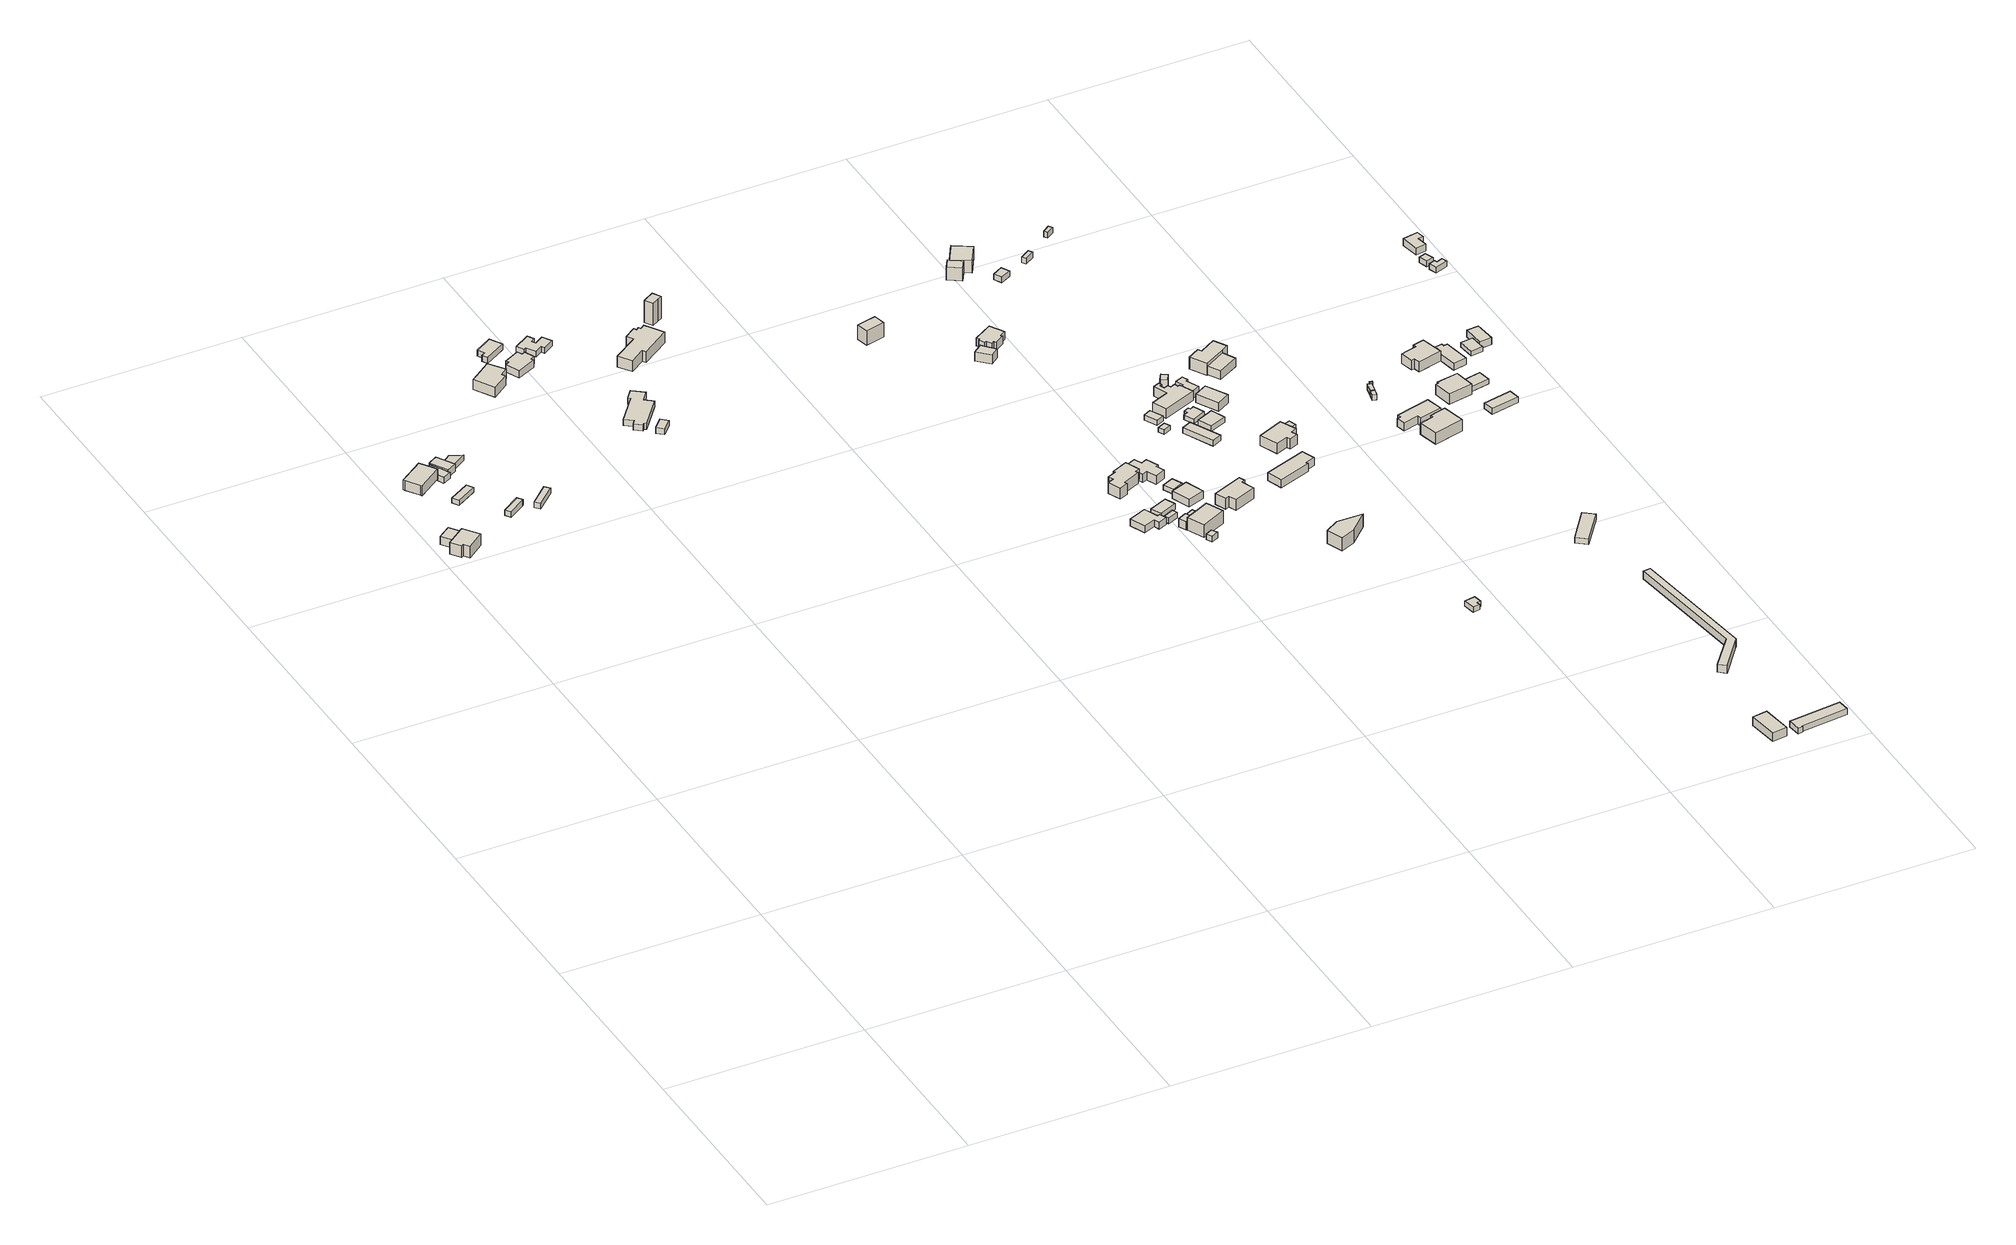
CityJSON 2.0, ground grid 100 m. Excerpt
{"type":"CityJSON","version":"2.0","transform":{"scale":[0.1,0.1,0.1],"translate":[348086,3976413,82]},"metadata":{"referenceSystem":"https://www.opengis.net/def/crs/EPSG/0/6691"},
"CityObjects":{
"building1":{"type":"Building","attributes":{"measuredHeight":5.2},"geometry":[{"type":"Solid","lod":"1","boundaries":[[[[0,1,2,3]],[[2,4,5,3]],[[1,6,4,2]],[[0,7,6,1]],[[3,5,7,0]],[[4,6,7,5]]]]}]},
"building2":{"type":"Building","attributes":{"measuredHeight":8.4},"geometry":[{"type":"Solid","lod":"1","boundaries":[[[[8,9,10,11,12,13]],[[12,14,15,13]],[[11,16,14,12]],[[10,17,16,11]],[[9,18,17,10]],[[8,19,18,9]],[[13,15,19,8]],[[14,16,17,18,19,15]]]]}]},
"building3":{"type":"Building","attributes":{"measuredHeight":7},"geometry":[{"type":"Solid","lod":"1","boundaries":[[[[20,21,22,23,24,25,26,27]],[[26,28,29,27]],[[25,30,28,26]],[[24,31,30,25]],[[23,32,31,24]],[[22,33,32,23]],[[21,34,33,22]],[[20,35,34,21]],[[27,29,35,20]],[[28,30,31,32,33,34,35,29]]]]}]},
"building4":{"type":"Building","attributes":{"measuredHeight":2.6},"geometry":[{"type":"Solid","lod":"1","boundaries":[[[[36,37,38,39]],[[38,40,41,39]],[[37,42,40,38]],[[36,43,42,37]],[[39,41,43,36]],[[40,42,43,41]]]]}]},
"building5":{"type":"Building","attributes":{"measuredHeight":3.3},"geometry":[{"type":"Solid","lod":"1","boundaries":[[[[44,45,46,47,48,49,50,51]],[[50,52,53,51]],[[49,54,52,50]],[[48,55,54,49]],[[47,56,55,48]],[[46,57,56,47]],[[45,58,57,46]],[[44,59,58,45]],[[51,53,59,44]],[[52,54,55,56,57,58,59,53]]]]}]},
"building6":{"type":"Building","attributes":{"measuredHeight":4.6},"geometry":[{"type":"Solid","lod":"1","boundaries":[[[[60,61,62,63,64,65]],[[64,66,67,65]],[[63,68,66,64]],[[62,69,68,63]],[[61,70,69,62]],[[60,71,70,61]],[[65,67,71,60]],[[66,68,69,70,71,67]]]]}]},
"building7":{"type":"Building","attributes":{"measuredHeight":3},"geometry":[{"type":"Solid","lod":"1","boundaries":[[[[72,73,74,75,76]],[[75,77,78,76]],[[74,79,77,75]],[[73,80,79,74]],[[72,81,80,73]],[[76,78,81,72]],[[77,79,80,81,78]]]]}]},
"building8":{"type":"Building","attributes":{"measuredHeight":3},"geometry":[{"type":"Solid","lod":"1","boundaries":[[[[82,83,84,85]],[[84,86,87,85]],[[83,88,86,84]],[[82,89,88,83]],[[85,87,89,82]],[[86,88,89,87]]]]}]},
"building9":{"type":"Building","attributes":{"measuredHeight":3},"geometry":[{"type":"Solid","lod":"1","boundaries":[[[[90,91,92,93]],[[92,94,95,93]],[[91,96,94,92]],[[90,97,96,91]],[[93,95,97,90]],[[94,96,97,95]]]]}]},
"building10":{"type":"Building","attributes":{"measuredHeight":7.3},"geometry":[{"type":"Solid","lod":"1","boundaries":[[[[98,99,100,101,102,103]],[[102,104,105,103]],[[101,106,104,102]],[[100,107,106,101]],[[99,108,107,100]],[[98,109,108,99]],[[103,105,109,98]],[[104,106,107,108,109,105]]]]}]},
"building11":{"type":"Building","attributes":{"measuredHeight":3.5},"geometry":[{"type":"Solid","lod":"1","boundaries":[[[[110,111,112,113,114,115]],[[114,116,117,115]],[[113,118,116,114]],[[112,119,118,113]],[[111,120,119,112]],[[110,121,120,111]],[[115,117,121,110]],[[116,118,119,120,121,117]]]]}]},
"building12":{"type":"Building","attributes":{"measuredHeight":4.8},"geometry":[{"type":"Solid","lod":"1","boundaries":[[[[122,123,124,125,126,127,128,129,130,131]],[[130,132,133,131]],[[129,134,132,130]],[[128,135,134,129]],[[127,136,135,128]],[[126,137,136,127]],[[125,138,137,126]],[[124,139,138,125]],[[123,140,139,124]],[[122,141,140,123]],[[131,133,141,122]],[[132,134,135,136,137,138,139,140,141,133]]]]}]},
"building13":{"type":"Building","attributes":{"measuredHeight":3},"geometry":[{"type":"Solid","lod":"1","boundaries":[[[[142,143,144,145,146,147,148,149,150,151,152,153]],[[152,154,155,153]],[[151,156,154,152]],[[150,157,156,151]],[[149,158,157,150]],[[148,159,158,149]],[[147,160,159,148]],[[146,161,160,147]],[[145,162,161,146]],[[144,163,162,145]],[[143,164,163,144]],[[142,165,164,143]],[[153,155,165,142]],[[154,156,157,158,159,160,161,162,163,164,165,155]]]]}]},
"building14":{"type":"Building","attributes":{"measuredHeight":3.6},"geometry":[{"type":"Solid","lod":"1","boundaries":[[[[166,167,168,169,170,171,172,173,174,175,176,177]],[[176,178,179,177]],[[175,180,178,176]],[[174,181,180,175]],[[173,182,181,174]],[[172,183,182,173]],[[171,184,183,172]],[[170,185,184,171]],[[169,186,185,170]],[[168,187,186,169]],[[167,188,187,168]],[[166,189,188,167]],[[177,179,189,166]],[[178,180,181,182,183,184,185,186,187,188,189,179]]]]}]},
"building15":{"type":"Building","attributes":{"measuredHeight":3},"geometry":[{"type":"Solid","lod":"1","boundaries":[[[[190,191,192,193]],[[192,194,195,193]],[[191,196,194,192]],[[190,197,196,191]],[[193,195,197,190]],[[194,196,197,195]]]]}]},
"building16":{"type":"Building","attributes":{"measuredHeight":8.1},"geometry":[{"type":"Solid","lod":"1","boundaries":[[[[198,199,200,201,202,203,204,205,206,207,208,209]],[[208,210,211,209]],[[207,212,210,208]],[[206,213,212,207]],[[205,214,213,206]],[[204,215,214,205]],[[203,216,215,204]],[[202,217,216,203]],[[201,218,217,202]],[[200,219,218,201]],[[199,220,219,200]],[[198,221,220,199]],[[209,211,221,198]],[[210,212,213,214,215,216,217,218,219,220,221,211]]]]}]},
"building17":{"type":"Building","attributes":{"measuredHeight":12},"geometry":[{"type":"Solid","lod":"1","boundaries":[[[[222,223,224,225,226]],[[225,227,228,226]],[[224,229,227,225]],[[223,230,229,224]],[[222,231,230,223]],[[226,228,231,222]],[[227,229,230,231,228]]]]}]},
"building18":{"type":"Building","attributes":{"measuredHeight":3.9},"geometry":[{"type":"Solid","lod":"1","boundaries":[[[[232,233,234,235,236,237,238,239]],[[238,240,241,239]],[[237,242,240,238]],[[236,243,242,237]],[[235,244,243,236]],[[234,245,244,235]],[[233,246,245,234]],[[232,247,246,233]],[[239,241,247,232]],[[240,242,243,244,245,246,247,241]]]]}]},
"building19":{"type":"Building","attributes":{"measuredHeight":8.1},"geometry":[{"type":"Solid","lod":"1","boundaries":[[[[248,249,250,251,252,253,254,255,256,257,258,259]],[[258,260,261,259]],[[257,262,260,258]],[[256,263,262,257]],[[255,264,263,256]],[[254,265,264,255]],[[253,266,265,254]],[[252,267,266,253]],[[251,268,267,252]],[[250,269,268,251]],[[249,270,269,250]],[[248,271,270,249]],[[259,261,271,248]],[[260,262,263,264,265,266,267,268,269,270,271,261]]]]}]},
"building20":{"type":"Building","attributes":{"measuredHeight":3},"geometry":[{"type":"Solid","lod":"1","boundaries":[[[[272,273,274,275]],[[274,276,277,275]],[[273,278,276,274]],[[272,279,278,273]],[[275,277,279,272]],[[276,278,279,277]]]]}]},
"building21":{"type":"Building","attributes":{"measuredHeight":3},"geometry":[{"type":"Solid","lod":"1","boundaries":[[[[280,281,282,283]],[[282,284,285,283]],[[281,286,284,282]],[[280,287,286,281]],[[283,285,287,280]],[[284,286,287,285]]]]}]},
"building22":{"type":"Building","attributes":{"measuredHeight":4.4},"geometry":[{"type":"Solid","lod":"1","boundaries":[[[[288,289,290,291]],[[290,292,293,291]],[[289,294,292,290]],[[288,295,294,289]],[[291,293,295,288]],[[292,294,295,293]]]]}]},
"building23":{"type":"Building","attributes":{"measuredHeight":3},"geometry":[{"type":"Solid","lod":"1","boundaries":[[[[296,297,298,299]],[[298,300,301,299]],[[297,302,300,298]],[[296,303,302,297]],[[299,301,303,296]],[[300,302,303,301]]]]}]},
"building24":{"type":"Building","attributes":{"measuredHeight":3.1},"geometry":[{"type":"Solid","lod":"1","boundaries":[[[[304,305,306,307]],[[306,308,309,307]],[[305,310,308,306]],[[304,311,310,305]],[[307,309,311,304]],[[308,310,311,309]]]]}]},
"building25":{"type":"Building","attributes":{"measuredHeight":8.3},"geometry":[{"type":"Solid","lod":"1","boundaries":[[[[312,313,314,315]],[[314,316,317,315]],[[313,318,316,314]],[[312,319,318,313]],[[315,317,319,312]],[[316,318,319,317]]]]}]},
"building26":{"type":"Building","attributes":{"measuredHeight":7.8},"geometry":[{"type":"Solid","lod":"1","boundaries":[[[[320,321,322,323]],[[322,324,325,323]],[[321,326,324,322]],[[320,327,326,321]],[[323,325,327,320]],[[324,326,327,325]]]]}]},
"building27":{"type":"Building","attributes":{"measuredHeight":5.1},"geometry":[{"type":"Solid","lod":"1","boundaries":[[[[328,329,330,331,332,333,334,335,336,337,338,339]],[[338,340,341,339]],[[337,342,340,338]],[[336,343,342,337]],[[335,344,343,336]],[[334,345,344,335]],[[333,346,345,334]],[[332,347,346,333]],[[331,348,347,332]],[[330,349,348,331]],[[329,350,349,330]],[[328,351,350,329]],[[339,341,351,328]],[[340,342,343,344,345,346,347,348,349,350,351,341]]]]}]},
"building28":{"type":"Building","attributes":{"measuredHeight":2.7},"geometry":[{"type":"Solid","lod":"1","boundaries":[[[[352,353,354,355]],[[354,356,357,355]],[[353,358,356,354]],[[352,359,358,353]],[[355,357,359,352]],[[356,358,359,357]]]]}]},
"building29":{"type":"Building","attributes":{"measuredHeight":4.5},"geometry":[{"type":"Solid","lod":"1","boundaries":[[[[360,361,362,363]],[[362,364,365,363]],[[361,366,364,362]],[[360,367,366,361]],[[363,365,367,360]],[[364,366,367,365]]]]}]},
"building30":{"type":"Building","attributes":{"measuredHeight":8.4},"geometry":[{"type":"Solid","lod":"1","boundaries":[[[[368,369,370,371,372,373,374,375]],[[374,376,377,375]],[[373,378,376,374]],[[372,379,378,373]],[[371,380,379,372]],[[370,381,380,371]],[[369,382,381,370]],[[368,383,382,369]],[[375,377,383,368]],[[376,378,379,380,381,382,383,377]]]]}]},
"building31":{"type":"Building","attributes":{"measuredHeight":4.9},"geometry":[{"type":"Solid","lod":"1","boundaries":[[[[384,385,386,387]],[[386,388,389,387]],[[385,390,388,386]],[[384,391,390,385]],[[387,389,391,384]],[[388,390,391,389]]]]}]},
"building32":{"type":"Building","attributes":{"measuredHeight":5.2},"geometry":[{"type":"Solid","lod":"1","boundaries":[[[[392,393,394,395,396,397,398,399,400,401,402,403]],[[402,404,405,403]],[[401,406,404,402]],[[400,407,406,401]],[[399,408,407,400]],[[398,409,408,399]],[[397,410,409,398]],[[396,411,410,397]],[[395,412,411,396]],[[394,413,412,395]],[[393,414,413,394]],[[392,415,414,393]],[[403,405,415,392]],[[404,406,407,408,409,410,411,412,413,414,415,405]]]]}]},
"building33":{"type":"Building","attributes":{"measuredHeight":2.5},"geometry":[{"type":"Solid","lod":"1","boundaries":[[[[416,417,418,419]],[[418,420,421,419]],[[417,422,420,418]],[[416,423,422,417]],[[419,421,423,416]],[[420,422,423,421]]]]}]},
"building34":{"type":"Building","attributes":{"measuredHeight":2.9},"geometry":[{"type":"Solid","lod":"1","boundaries":[[[[424,425,426,427]],[[426,428,429,427]],[[425,430,428,426]],[[424,431,430,425]],[[427,429,431,424]],[[428,430,431,429]]]]}]},
"building35":{"type":"Building","attributes":{"measuredHeight":8.7},"geometry":[{"type":"Solid","lod":"1","boundaries":[[[[432,433,434,435,436]],[[435,437,438,436]],[[434,439,437,435]],[[433,440,439,434]],[[432,441,440,433]],[[436,438,441,432]],[[437,439,440,441,438]]]]}]},
"building36":{"type":"Building","attributes":{"measuredHeight":2.8},"geometry":[{"type":"Solid","lod":"1","boundaries":[[[[442,443,444,445,446,447]],[[446,448,449,447]],[[445,450,448,446]],[[444,451,450,445]],[[443,452,451,444]],[[442,453,452,443]],[[447,449,453,442]],[[448,450,451,452,453,449]]]]}]},
"building37":{"type":"Building","attributes":{"measuredHeight":3},"geometry":[{"type":"Solid","lod":"1","boundaries":[[[[454,455,456,457]],[[456,458,459,457]],[[455,460,458,456]],[[454,461,460,455]],[[457,459,461,454]],[[458,460,461,459]]]]}]},
"building38":{"type":"Building","attributes":{"measuredHeight":6.5},"geometry":[{"type":"Solid","lod":"1","boundaries":[[[[462,463,464,465,466,467,468,469,470,471,472,473,474,475]],[[474,476,477,475]],[[473,478,476,474]],[[472,479,478,473]],[[471,480,479,472]],[[470,481,480,471]],[[469,482,481,470]],[[468,483,482,469]],[[467,484,483,468]],[[466,485,484,467]],[[465,486,485,466]],[[464,487,486,465]],[[463,488,487,464]],[[462,489,488,463]],[[475,477,489,462]],[[476,478,479,480,481,482,483,484,485,486,487,488,489,477]]]]}]},
"building39":{"type":"Building","attributes":{"measuredHeight":2.5},"geometry":[{"type":"Solid","lod":"1","boundaries":[[[[490,491,492,493,494,495,496,497]],[[496,498,499,497]],[[495,500,498,496]],[[494,501,500,495]],[[493,502,501,494]],[[492,503,502,493]],[[491,504,503,492]],[[490,505,504,491]],[[497,499,505,490]],[[498,500,501,502,503,504,505,499]]]]}]},
"building40":{"type":"Building","attributes":{"measuredHeight":4.9},"geometry":[{"type":"Solid","lod":"1","boundaries":[[[[506,507,508,509,510,511]],[[510,512,513,511]],[[509,514,512,510]],[[508,515,514,509]],[[507,516,515,508]],[[506,517,516,507]],[[511,513,517,506]],[[512,514,515,516,517,513]]]]}]},
"building41":{"type":"Building","attributes":{"measuredHeight":3},"geometry":[{"type":"Solid","lod":"1","boundaries":[[[[518,519,520,521]],[[520,522,523,521]],[[519,524,522,520]],[[518,525,524,519]],[[521,523,525,518]],[[522,524,525,523]]]]}]},
"building42":{"type":"Building","attributes":{"measuredHeight":6.6},"geometry":[{"type":"Solid","lod":"1","boundaries":[[[[526,527,528,529]],[[528,530,531,529]],[[527,532,530,528]],[[526,533,532,527]],[[529,531,533,526]],[[530,532,533,531]]]]}]},
"building43":{"type":"Building","attributes":{"measuredHeight":6.9},"geometry":[{"type":"Solid","lod":"1","boundaries":[[[[534,535,536,537]],[[536,538,539,537]],[[535,540,538,536]],[[534,541,540,535]],[[537,539,541,534]],[[538,540,541,539]]]]}]},
"building44":{"type":"Building","attributes":{"measuredHeight":4},"geometry":[{"type":"Solid","lod":"1","boundaries":[[[[542,543,544,545,546,547,548,549]],[[548,550,551,549]],[[547,552,550,548]],[[546,553,552,547]],[[545,554,553,546]],[[544,555,554,545]],[[543,556,555,544]],[[542,557,556,543]],[[549,551,557,542]],[[550,552,553,554,555,556,557,551]]]]}]},
"building45":{"type":"Building","attributes":{"measuredHeight":6.2},"geometry":[{"type":"Solid","lod":"1","boundaries":[[[[558,559,560,561]],[[560,562,563,561]],[[559,564,562,560]],[[558,565,564,559]],[[561,563,565,558]],[[562,564,565,563]]]]}]},
"building46":{"type":"Building","attributes":{"measuredHeight":7.9},"geometry":[{"type":"Solid","lod":"1","boundaries":[[[[566,567,568,569,570,571,572,573]],[[572,574,575,573]],[[571,576,574,572]],[[570,577,576,571]],[[569,578,577,570]],[[568,579,578,569]],[[567,580,579,568]],[[566,581,580,567]],[[573,575,581,566]],[[574,576,577,578,579,580,581,575]]]]}]},
"building47":{"type":"Building","attributes":{"measuredHeight":5.1},"geometry":[{"type":"Solid","lod":"1","boundaries":[[[[582,583,584,585]],[[584,586,587,585]],[[583,588,586,584]],[[582,589,588,583]],[[585,587,589,582]],[[586,588,589,587]]]]}]},
"building48":{"type":"Building","attributes":{"measuredHeight":7.9},"geometry":[{"type":"Solid","lod":"1","boundaries":[[[[590,591,592,593]],[[592,594,595,593]],[[591,596,594,592]],[[590,597,596,591]],[[593,595,597,590]],[[594,596,597,595]]]]}]},
"building49":{"type":"Building","attributes":{"measuredHeight":3},"geometry":[{"type":"Solid","lod":"1","boundaries":[[[[598,599,600,601]],[[600,602,603,601]],[[599,604,602,600]],[[598,605,604,599]],[[601,603,605,598]],[[602,604,605,603]]]]}]},
"building50":{"type":"Building","attributes":{"measuredHeight":3},"geometry":[{"type":"Solid","lod":"1","boundaries":[[[[606,607,608,609]],[[608,610,611,609]],[[607,612,610,608]],[[606,613,612,607]],[[609,611,613,606]],[[610,612,613,611]]]]}]},
"building51":{"type":"Building","attributes":{"measuredHeight":7.6},"geometry":[{"type":"Solid","lod":"1","boundaries":[[[[614,615,616,617,618,619,620]],[[619,621,622,620]],[[618,623,621,619]],[[617,624,623,618]],[[616,625,624,617]],[[615,626,625,616]],[[614,627,626,615]],[[620,622,627,614]],[[621,623,624,625,626,627,622]]]]}]},
"building52":{"type":"Building","attributes":{"measuredHeight":5.2},"geometry":[{"type":"Solid","lod":"1","boundaries":[[[[628,629,630,631]],[[630,632,633,631]],[[629,634,632,630]],[[628,635,634,629]],[[631,633,635,628]],[[632,634,635,633]]]]}]},
"building53":{"type":"Building","attributes":{"measuredHeight":3.1},"geometry":[{"type":"Solid","lod":"1","boundaries":[[[[636,637,638,639,640,641]],[[640,642,643,641]],[[639,644,642,640]],[[638,645,644,639]],[[637,646,645,638]],[[636,647,646,637]],[[641,643,647,636]],[[642,644,645,646,647,643]]]]}]},
"building54":{"type":"Building","attributes":{"measuredHeight":3},"geometry":[{"type":"Solid","lod":"1","boundaries":[[[[648,649,650,651]],[[650,652,653,651]],[[649,654,652,650]],[[648,655,654,649]],[[651,653,655,648]],[[652,654,655,653]]]]}]},
"building55":{"type":"Building","attributes":{"measuredHeight":5.5},"geometry":[{"type":"Solid","lod":"1","boundaries":[[[[656,657,658,659,660,661,662]],[[661,663,664,662]],[[660,665,663,661]],[[659,666,665,660]],[[658,667,666,659]],[[657,668,667,658]],[[656,669,668,657]],[[662,664,669,656]],[[663,665,666,667,668,669,664]]]]}]},
"building56":{"type":"Building","attributes":{"measuredHeight":3},"geometry":[{"type":"Solid","lod":"1","boundaries":[[[[670,671,672,673]],[[672,674,675,673]],[[671,676,674,672]],[[670,677,676,671]],[[673,675,677,670]],[[674,676,677,675]]]]}]},
"building57":{"type":"Building","attributes":{"measuredHeight":3},"geometry":[{"type":"Solid","lod":"1","boundaries":[[[[678,679,680,681]],[[680,682,683,681]],[[679,684,682,680]],[[678,685,684,679]],[[681,683,685,678]],[[682,684,685,683]]]]}]},
"building58":{"type":"Building","attributes":{"measuredHeight":3},"geometry":[{"type":"Solid","lod":"1","boundaries":[[[[686,687,688,689]],[[688,690,691,689]],[[687,692,690,688]],[[686,693,692,687]],[[689,691,693,686]],[[690,692,693,691]]]]}]},
"building59":{"type":"Building","attributes":{"measuredHeight":3},"geometry":[{"type":"Solid","lod":"1","boundaries":[[[[694,695,696,697]],[[696,698,699,697]],[[695,700,698,696]],[[694,701,700,695]],[[697,699,701,694]],[[698,700,701,699]]]]}]},
"building60":{"type":"Building","attributes":{"measuredHeight":5.5},"geometry":[{"type":"Solid","lod":"1","boundaries":[[[[702,703,704,705,706,707,708,709]],[[708,710,711,709]],[[707,712,710,708]],[[706,713,712,707]],[[705,714,713,706]],[[704,715,714,705]],[[703,716,715,704]],[[702,717,716,703]],[[709,711,717,702]],[[710,712,713,714,715,716,717,711]]]]}]},
"building61":{"type":"Building","attributes":{"measuredHeight":3},"geometry":[{"type":"Solid","lod":"1","boundaries":[[[[718,719,720,721]],[[720,722,723,721]],[[719,724,722,720]],[[718,725,724,719]],[[721,723,725,718]],[[722,724,725,723]]]]}]},
"building62":{"type":"Building","attributes":{"measuredHeight":8.7},"geometry":[{"type":"Solid","lod":"1","boundaries":[[[[726,727,728,729,730,731]],[[730,732,733,731]],[[729,734,732,730]],[[728,735,734,729]],[[727,736,735,728]],[[726,737,736,727]],[[731,733,737,726]],[[732,734,735,736,737,733]]]]}]},
"building63":{"type":"Building","attributes":{"measuredHeight":7.9},"geometry":[{"type":"Solid","lod":"1","boundaries":[[[[738,739,740,741,742,743]],[[742,744,745,743]],[[741,746,744,742]],[[740,747,746,741]],[[739,748,747,740]],[[738,749,748,739]],[[743,745,749,738]],[[744,746,747,748,749,745]]]]}]},
"building64":{"type":"Building","attributes":{"measuredHeight":7.5},"geometry":[{"type":"Solid","lod":"1","boundaries":[[[[750,751,752,753,754,755,756,757]],[[756,758,759,757]],[[755,760,758,756]],[[754,761,760,755]],[[753,762,761,754]],[[752,763,762,753]],[[751,764,763,752]],[[750,765,764,751]],[[757,759,765,750]],[[758,760,761,762,763,764,765,759]]]]}]},
"building65":{"type":"Building","attributes":{"measuredHeight":3},"geometry":[{"type":"Solid","lod":"1","boundaries":[[[[766,767,768,769]],[[768,770,771,769]],[[767,772,770,768]],[[766,773,772,767]],[[769,771,773,766]],[[770,772,773,771]]]]}]},
"building66":{"type":"Building","attributes":{"measuredHeight":2.6},"geometry":[{"type":"Solid","lod":"1","boundaries":[[[[774,775,776,777]],[[776,778,779,777]],[[775,780,778,776]],[[774,781,780,775]],[[777,779,781,774]],[[778,780,781,779]]]]}]},
"building67":{"type":"Building","attributes":{"measuredHeight":4.1},"geometry":[{"type":"Solid","lod":"1","boundaries":[[[[782,783,784,785,786,787,788,789]],[[788,790,791,789]],[[787,792,790,788]],[[786,793,792,787]],[[785,794,793,786]],[[784,795,794,785]],[[783,796,795,784]],[[782,797,796,783]],[[789,791,797,782]],[[790,792,793,794,795,796,797,791]]]]}]},
"building68":{"type":"Building","attributes":{"measuredHeight":2.6},"geometry":[{"type":"Solid","lod":"1","boundaries":[[[[798,799,800,801,802]],[[801,803,804,802]],[[800,805,803,801]],[[799,806,805,800]],[[798,807,806,799]],[[802,804,807,798]],[[803,805,806,807,804]]]]}]},
"building69":{"type":"Building","attributes":{"measuredHeight":4.3},"geometry":[{"type":"Solid","lod":"1","boundaries":[[[[808,809,810,811]],[[810,812,813,811]],[[809,814,812,810]],[[808,815,814,809]],[[811,813,815,808]],[[812,814,815,813]]]]}]},
"building70":{"type":"Building","attributes":{"measuredHeight":3},"geometry":[{"type":"Solid","lod":"1","boundaries":[[[[816,817,818,819]],[[818,820,821,819]],[[817,822,820,818]],[[816,823,822,817]],[[819,821,823,816]],[[820,822,823,821]]]]}]},
"building71":{"type":"Building","attributes":{"measuredHeight":3},"geometry":[{"type":"Solid","lod":"1","boundaries":[[[[824,825,826,827,828,829]],[[828,830,831,829]],[[827,832,830,828]],[[826,833,832,827]],[[825,834,833,826]],[[824,835,834,825]],[[829,831,835,824]],[[830,832,833,834,835,831]]]]}]},
"building72":{"type":"Building","attributes":{"measuredHeight":4.4},"geometry":[{"type":"Solid","lod":"1","boundaries":[[[[836,837,838,839,840,841]],[[840,842,843,841]],[[839,844,842,840]],[[838,845,844,839]],[[837,846,845,838]],[[836,847,846,837]],[[841,843,847,836]],[[842,844,845,846,847,843]]]]}]}
},
"vertices":[
[102,4089,74],[39,4042,74],[1,4092,74],[65,4139,74],[1,4092,117],[65,4139,117],[39,4042,117],[102,4089,117],
[107,4088,68],[163,4012,68],[77,3947,68],[56,3975,68],[45,3968,68],[10,4016,68],[45,3968,130],[10,4016,130],[56,3975,130],[77,3947,130],[163,4012,130],[107,4088,130],
[145,4576,113],[183,4521,113],[199,4496,113],[195,4493,113],[78,4413,113],[73,4421,113],[29,4485,113],[24,4493,113],[29,4485,166],[24,4493,166],[73,4421,166],[78,4413,166],[195,4493,166],[199,4496,166],[183,4521,166],[145,4576,166],
[292,4402,84],[311,4370,84],[207,4309,84],[188,4342,84],[207,4309,110],[188,4342,110],[311,4370,110],[292,4402,110],
[202,4575,107],[232,4524,107],[252,4481,107],[209,4462,107],[195,4493,107],[199,4496,107],[183,4521,107],[165,4558,107],[183,4521,140],[165,4558,140],[199,4496,140],[195,4493,140],[209,4462,140],[252,4481,140],[232,4524,140],[202,4575,140],
[250,4494,106],[232,4524,106],[202,4575,106],[199,4581,106],[247,4610,106],[298,4522,106],[247,4610,146],[298,4522,146],[199,4581,146],[202,4575,146],[232,4524,146],[250,4494,146],
[460,4242,57],[478,4216,57],[470,4210,57],[388,4156,57],[370,4183,57],[388,4156,87],[370,4183,87],[470,4210,87],[478,4216,87],[460,4242,87],
[370,4581,105],[296,4532,105],[269,4577,105],[310,4607,105],[269,4577,135],[310,4607,135],[296,4532,135],[370,4581,135],
[613,4280,44],[635,4256,44],[542,4170,44],[520,4194,44],[542,4170,74],[520,4194,74],[635,4256,74],[613,4280,74],
[765,5120,113],[820,5044,113],[783,5016,113],[795,4998,113],[712,4939,113],[652,5038,113],[712,4939,166],[652,5038,166],[795,4998,166],[783,5016,166],[820,5044,166],[765,5120,166],
[901,5236,124],[795,5172,124],[779,5199,124],[799,5211,124],[780,5244,124],[866,5295,124],[780,5244,156],[866,5295,156],[799,5211,156],[779,5199,156],[795,5172,156],[901,5236,156],
[937,5165,106],[949,5140,106],[965,5149,106],[987,5098,106],[967,5088,106],[973,5074,106],[878,5031,106],[847,5101,106],[867,5111,106],[860,5126,106],[867,5111,146],[860,5126,146],[847,5101,146],[878,5031,146],[973,5074,146],[967,5088,146],[987,5098,146],[965,5149,146],[949,5140,146],[937,5165,146],
[1037,5262,108],[1056,5230,108],[1035,5217,108],[1047,5199,108],[1091,5227,108],[1119,5181,108],[1064,5147,108],[1054,5162,108],[1018,5140,108],[990,5184,108],[979,5177,108],[956,5213,108],[979,5177,138],[956,5213,138],[990,5184,138],[1018,5140,138],[1054,5162,138],[1064,5147,138],[1119,5181,138],[1091,5227,138],[1047,5199,138],[1035,5217,138],[1056,5230,138],[1037,5262,138],
[1368,4760,10],[1332,4714,10],[1370,4683,10],[1259,4544,10],[1249,4552,10],[1240,4540,10],[1204,4568,10],[1221,4589,10],[1182,4620,10],[1286,4750,10],[1275,4758,10],[1312,4804,10],[1275,4758,42],[1312,4804,42],[1286,4750,42],[1182,4620,42],[1221,4589,42],[1204,4568,42],[1240,4540,42],[1249,4552,42],[1259,4544,42],[1370,4683,42],[1332,4714,42],[1368,4760,42],
[1365,4532,3],[1317,4481,3],[1286,4509,3],[1334,4561,3],[1286,4509,33],[1334,4561,33],[1317,4481,33],[1365,4532,33],
[1482,5102,21],[1461,5133,21],[1519,5173,21],[1527,5160,21],[1541,5170,21],[1549,5159,21],[1570,5176,21],[1628,5087,21],[1487,4988,21],[1475,5005,21],[1402,4954,21],[1358,5017,21],[1402,4954,80],[1358,5017,80],[1475,5005,80],[1487,4988,80],[1628,5087,80],[1570,5176,80],[1549,5159,80],[1541,5170,80],[1527,5160,80],[1519,5173,80],[1461,5133,80],[1482,5102,80],
[1673,5294,26],[1697,5254,26],[1674,5240,26],[1642,5221,26],[1617,5261,26],[1642,5221,146],[1617,5261,146],[1674,5240,146],[1697,5254,146],[1673,5294,146],
[2862,2733,122],[2875,2738,122],[2890,2701,122],[2845,2683,122],[2834,2711,122],[2775,2688,122],[2743,2766,122],[2833,2803,122],[2743,2766,159],[2833,2803,159],[2775,2688,159],[2834,2711,159],[2845,2683,159],[2890,2701,159],[2875,2738,159],[2862,2733,159],
[2888,3090,157],[2919,3018,157],[2896,3008,157],[2902,2994,157],[2814,2956,157],[2820,2942,157],[2776,2923,157],[2748,2987,157],[2780,3001,157],[2770,3027,157],[2812,3045,157],[2808,3055,157],[2812,3045,215],[2808,3055,215],[2770,3027,215],[2780,3001,215],[2748,2987,215],[2776,2923,215],[2820,2942,215],[2814,2956,215],[2902,2994,215],[2896,3008,215],[2919,3018,215],[2888,3090,215],
[2944,2748,123],[2955,2724,123],[2902,2700,123],[2891,2724,123],[2902,2700,153],[2891,2724,153],[2955,2724,153],[2944,2748,153],
[2951,2833,128],[2974,2780,128],[2884,2742,128],[2861,2794,128],[2884,2742,158],[2861,2794,158],[2974,2780,158],[2951,2833,158],
[2979,2691,116],[2998,2653,116],[2952,2631,116],[2934,2668,116],[2952,2631,160],[2934,2668,160],[2998,2653,160],[2979,2691,160],
[3034,2547,113],[3050,2518,113],[3014,2499,113],[2999,2529,113],[3014,2499,143],[2999,2529,143],[3050,2518,143],[3034,2547,143],
[3026,2718,117],[3043,2683,117],[2997,2661,117],[2980,2696,117],[2997,2661,148],[2980,2696,148],[3043,2683,148],[3026,2718,148],
[3083,2690,114],[3123,2604,114],[2997,2545,114],[2957,2631,114],[2997,2545,182],[2957,2631,182],[3123,2604,182],[3083,2690,182],
[2497,4747,19],[2510,4687,19],[2413,4665,19],[2399,4724,19],[2413,4665,97],[2399,4724,97],[2510,4687,97],[2497,4747,97],
[2904,3063,146],[2910,3065,146],[2894,3100,146],[2948,3124,146],[2966,3086,146],[2995,3099,146],[3022,3037,146],[3011,3032,146],[3029,2990,146],[2975,2966,146],[2953,3015,146],[2930,3005,146],[2953,3015,191],[2930,3005,191],[2975,2966,191],[3029,2990,191],[3011,3032,191],[3022,3037,191],[2995,3099,191],[2966,3086,191],[2948,3124,191],[2894,3100,191],[2910,3065,191],[2904,3063,191],
[3048,2954,135],[3072,2903,135],[3016,2877,135],[2992,2928,135],[3016,2877,161],[2992,2928,161],[3072,2903,161],[3048,2954,161],
[3125,2804,123],[3040,2772,123],[3004,2866,123],[3089,2898,123],[3004,2866,164],[3089,2898,164],[3040,2772,164],[3125,2804,164],
[3312,2820,108],[3325,2790,108],[3308,2783,108],[3334,2720,108],[3222,2674,108],[3206,2712,108],[3185,2703,108],[3162,2759,108],[3185,2703,166],[3162,2759,166],[3206,2712,166],[3222,2674,166],[3334,2720,166],[3308,2783,166],[3325,2790,166],[3312,2820,166],
[2806,4330,53],[2859,4271,53],[2817,4240,53],[2759,4295,53],[2817,4240,102],[2759,4295,102],[2859,4271,102],[2806,4330,102],
[2914,4457,49],[2956,4387,49],[2926,4369,49],[2932,4360,49],[2883,4330,49],[2877,4340,49],[2865,4332,49],[2849,4358,49],[2840,4353,49],[2823,4382,49],[2832,4388,49],[2823,4402,49],[2832,4388,92],[2823,4402,92],[2823,4382,92],[2840,4353,92],[2849,4358,92],[2865,4332,92],[2877,4340,92],[2883,4330,92],[2932,4360,92],[2926,4369,92],[2956,4387,92],[2914,4457,92],
[3221,3366,124],[3236,3337,124],[3198,3318,124],[3183,3347,124],[3198,3318,149],[3183,3347,149],[3236,3337,149],[3221,3366,149],
[3211,3483,119],[3243,3419,119],[3205,3400,119],[3173,3464,119],[3205,3400,148],[3173,3464,148],[3243,3419,148],[3211,3483,148],
[3580,2237,90],[3508,2206,90],[3475,2287,90],[3545,2330,90],[3674,2329,90],[3545,2330,160],[3674,2329,160],[3475,2287,160],[3508,2206,160],[3580,2237,160],
[3832,1559,114],[3839,1516,114],[3821,1513,114],[3824,1496,114],[3788,1490,114],[3777,1550,114],[3788,1490,142],[3777,1550,142],[3824,1496,142],[3821,1513,142],[3839,1516,142],[3832,1559,142],
[3331,3330,111],[3405,3180,111],[3357,3156,111],[3284,3307,111],[3357,3156,141],[3284,3307,141],[3405,3180,141],[3331,3330,141],
[3328,3547,113],[3298,3618,113],[3332,3632,113],[3338,3616,113],[3327,3611,113],[3336,3588,113],[3359,3598,113],[3365,3582,113],[3389,3592,113],[3396,3573,113],[3406,3577,113],[3438,3508,113],[3269,3438,113],[3238,3510,113],[3269,3438,164],[3238,3510,164],[3438,3508,164],[3406,3577,164],[3396,3573,164],[3389,3592,164],[3365,3582,164],[3359,3598,164],[3336,3588,164],[3327,3611,164],[3338,3616,164],[3332,3632,164],[3298,3618,164],[3328,3547,164],
[3378,3438,111],[3384,3427,111],[3402,3437,111],[3427,3380,111],[3358,3349,111],[3336,3399,111],[3358,3409,111],[3351,3425,111],[3358,3409,136],[3351,3425,136],[3336,3399,136],[3358,3349,136],[3427,3380,136],[3402,3437,136],[3384,3427,136],[3378,3438,136],
[3688,2827,106],[3639,2809,106],[3643,2798,106],[3481,2741,106],[3453,2819,106],[3664,2893,106],[3453,2819,148],[3664,2893,148],[3481,2741,148],[3643,2798,148],[3639,2809,148],[3688,2827,148],
[3459,3373,106],[3489,3302,106],[3404,3266,106],[3374,3336,106],[3404,3266,136],[3374,3336,136],[3489,3302,136],[3459,3373,136],
[3391,3657,110],[3369,3621,110],[3341,3639,110],[3362,3674,110],[3341,3639,176],[3362,3674,176],[3369,3621,176],[3391,3657,176],
[3052,4971,11],[3023,4923,11],[2962,4961,11],[2991,5009,11],[2962,4961,80],[2991,5009,80],[3023,4923,80],[3052,4971,80],
[3459,3654,102],[3472,3624,102],[3460,3619,102],[3491,3555,102],[3446,3534,102],[3420,3590,102],[3434,3597,102],[3416,3634,102],[3434,3597,143],[3416,3634,143],[3420,3590,143],[3446,3534,143],[3491,3555,143],[3460,3619,143],[3472,3624,143],[3459,3654,143],
[3506,3393,104],[3447,3500,104],[3513,3537,104],[3572,3430,104],[3513,3537,150],[3572,3430,150],[3447,3500,150],[3506,3393,150],
[3682,3141,95],[3720,3061,95],[3690,3048,95],[3702,3019,95],[3660,3001,95],[3651,3021,95],[3592,2996,95],[3553,3086,95],[3592,2996,149],[3553,3086,149],[3651,3021,149],[3660,3001,149],[3702,3019,149],[3690,3048,149],[3720,3061,149],[3682,3141,149],
[4513,9,107],[4491,160,107],[4566,171,107],[4588,20,107],[4566,171,153],[4588,20,153],[4491,160,153],[4513,9,153],
[3146,5057,8],[3090,4961,8],[3003,5012,8],[3060,5108,8],[3003,5012,74],[3060,5108,74],[3090,4961,74],[3146,5057,74],
[3185,4868,34],[3207,4829,34],[3155,4801,34],[3134,4839,34],[3155,4801,64],[3134,4839,64],[3207,4829,64],[3185,4868,64],
[3735,3159,95],[3749,3122,95],[3713,3108,95],[3699,3146,95],[3713,3108,125],[3699,3146,125],[3749,3122,125],[3735,3159,125],
[3695,3815,98],[3732,3752,98],[3697,3731,98],[3591,3669,98],[3544,3750,98],[3605,3786,98],[3615,3768,98],[3605,3786,162],[3615,3768,162],[3544,3750,162],[3591,3669,162],[3697,3731,162],[3732,3752,162],[3695,3815,162],
[3591,3669,103],[3697,3731,103],[3730,3666,103],[3626,3607,103],[3730,3666,149],[3626,3607,149],[3697,3731,149],[3591,3669,149],
[4894,104,107],[4901,44,107],[4663,18,107],[4664,12,107],[4639,9,107],[4631,75,107],[4639,9,138],[4631,75,138],[4664,12,138],[4663,18,138],[4901,44,138],[4894,104,138],
[3347,4918,43],[3358,4898,43],[3309,4868,43],[3297,4887,43],[3309,4868,73],[3297,4887,73],[3358,4898,73],[3347,4918,73],
[4611,1381,114],[4700,724,114],[4687,708,114],[4571,559,114],[4535,587,114],[4660,743,114],[4574,1375,114],[4660,743,156],[4574,1375,156],[4535,587,156],[4571,559,156],[4687,708,156],[4700,724,156],[4611,1381,156],
[3510,5043,45],[3522,5026,45],[3486,5000,45],[3474,5017,45],[3486,5000,75],[3474,5017,75],[3522,5026,75],[3510,5043,75],
[4599,1878,114],[4482,1722,114],[4431,1760,114],[4547,1917,114],[4431,1760,144],[4547,1917,144],[4482,1722,144],[4599,1878,144],
[4176,3189,101],[4168,3157,101],[4148,3162,101],[4155,3193,101],[4148,3162,131],[4155,3193,131],[4168,3157,131],[4176,3189,131],
[4186,3239,103],[4176,3189,103],[4155,3193,103],[4166,3243,103],[4155,3193,133],[4166,3243,133],[4176,3189,133],[4186,3239,133],
[4350,3018,87],[4372,2936,87],[4257,2905,87],[4252,2926,87],[4176,2906,87],[4164,2950,87],[4183,2955,87],[4178,2973,87],[4183,2955,130],[4178,2973,130],[4164,2950,130],[4176,2906,130],[4252,2926,130],[4257,2905,130],[4372,2936,130],[4350,3018,130],
[4195,3250,106],[4192,3241,106],[4178,3245,106],[4180,3254,106],[4178,3245,136],[4180,3254,136],[4192,3241,136],[4195,3250,136],
[4377,2907,85],[4406,2792,85],[4254,2753,85],[4229,2853,85],[4300,2871,85],[4296,2886,85],[4300,2871,145],[4296,2886,145],[4229,2853,145],[4254,2753,145],[4406,2792,145],[4377,2907,145],
[4550,3123,87],[4569,3020,87],[4445,2997,87],[4427,3091,87],[4444,3094,87],[4442,3103,87],[4444,3094,143],[4442,3103,143],[4427,3091,143],[4445,2997,143],[4569,3020,143],[4550,3123,143],
[4463,3355,117],[4459,3370,117],[4517,3385,117],[4546,3274,117],[4423,3242,117],[4415,3272,117],[4400,3269,117],[4383,3334,117],[4400,3269,170],[4383,3334,170],[4415,3272,170],[4423,3242,170],[4546,3274,170],[4517,3385,170],[4459,3370,170],[4463,3355,170],
[4719,2940,76],[4730,2885,76],[4587,2856,76],[4576,2911,76],[4587,2856,106],[4576,2911,106],[4730,2885,106],[4719,2940,106],
[4661,3121,87],[4673,3058,87],[4582,3040,87],[4569,3102,87],[4582,3040,113],[4569,3102,113],[4673,3058,113],[4661,3121,113],
[4589,3348,112],[4592,3333,112],[4611,3337,112],[4636,3204,112],[4567,3190,112],[4541,3323,112],[4557,3326,112],[4554,3342,112],[4557,3326,148],[4554,3342,148],[4541,3323,148],[4567,3190,148],[4636,3204,148],[4611,3337,148],[4592,3333,148],[4589,3348,148],
[4738,3340,113],[4744,3280,113],[4747,3258,113],[4686,3250,113],[4676,3332,113],[4686,3250,139],[4676,3332,139],[4747,3258,139],[4744,3280,139],[4738,3340,139],
[4744,3280,115],[4733,3387,115],[4794,3393,115],[4805,3286,115],[4794,3393,152],[4805,3286,152],[4733,3387,152],[4744,3280,152],
[4794,3903,195],[4810,3860,195],[4773,3847,195],[4758,3890,195],[4773,3847,225],[4758,3890,225],[4810,3860,225],[4794,3903,225],
[4810,3846,188],[4816,3832,188],[4846,3844,188],[4856,3817,188],[4793,3794,188],[4778,3834,188],[4793,3794,218],[4778,3834,218],[4856,3817,218],[4846,3844,218],[4816,3832,218],[4810,3846,218],
[4750,4033,201],[4829,4048,201],[4837,4009,201],[4810,4004,201],[4821,3950,201],[4768,3940,201],[4821,3950,238],[4768,3940,238],[4810,4004,238],[4837,4009,238],[4829,4048,238],[4750,4033,238]
]}
